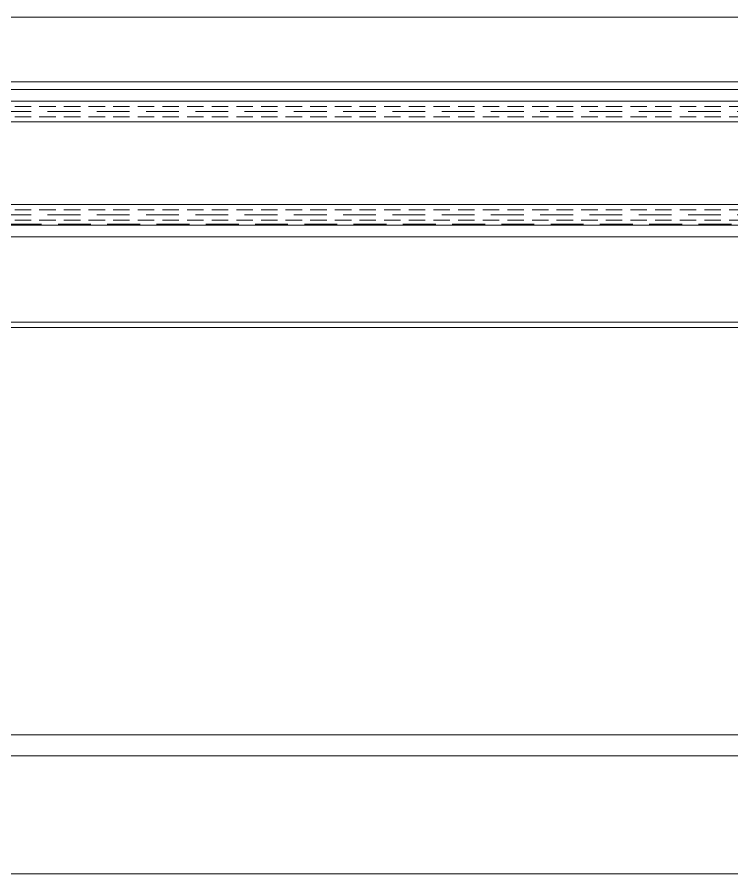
# Model space of a CAD drawing. Header units: millimetres. Extents: x -20000 to 230000, y -17405 to 24510.
# Drawn here: x 54830.7 to 54968.9, y -15062.7 to -14897.1 of the extents above; entities that cross this region are included whole.
import ezdxf

# ---------------------------------------------------------------- set-up
doc = ezdxf.new("R2010")
doc.units = ezdxf.units.MM
doc.linetypes.add('CACHE', pattern=[9.524999999999999, 6.35, -3.175])
doc.layers.get('0').update_dxf_attribs({"lineweight": 13})
for name, color, linetype, lineweight in [('1 - INTERROMPU', 253, 'CACHE', 13), ('1 - PVC', 7, 'Continuous', 13), ('1 - Vitrage', 252, 'Continuous', 13)]:
    doc.layers.add(name, color=color, linetype=linetype, lineweight=lineweight)

# ---------------------------------------------------------------- blocks, each defined once
blk = doc.blocks.new('*U214')
at = {"layer": '1 - PVC', "linetype": 'ByBlock'}
for p, q in [((6.90192354717874, -193.7999999999884), (758.0980764528213, -193.7999999999884)), ((758.0981625859131, -197.8222580300062), (6.901837414086913, -197.8222580300062)), ((14.99999999599822, -220.6576892976882), (750.0000000040018, -220.6576892976882))]:
    blk.add_line(p, q, dxfattribs=at)
blk = doc.blocks.new('*U476')
at = {"layer": '1 - PVC'}
for p, q in [((9, -1), (8.999999999999769, 538.0000693838448)), ((7.99999999999886, 532.0000693838447), (7.999999999999999, 5)), ((-51.00000000000023, 521.884088265193), (-50.99999999999999, 15.11598111865169)), ((-8.50000000000091, 18), (-8.500000000001144, 519.0000693838444)), ((-38.49999999999999, 20), (-38.50000000000023, 517.0000693838447)), ((-37.00000000000023, 517.0000693838447), (-37, 20.00000000000001))]:
    blk.add_line(p, q, dxfattribs=at)
at = {"layer": '1 - Vitrage', "linetype": 'CACHE', "ltscale": 0.5}
for p, q in [((-33.75000000000387, 530.5611941343577), (-33.7499999999909, 6.438875249488547)), ((-31.75000000000388, 530.5611941343576), (-31.74999999999091, 6.438875249488547)), ((-13.74999999999841, 530.5611941343577), (-13.74999999999272, 6.438875249488548)), ((-11.74999999999841, 530.5611941343576), (-11.74999999999272, 6.438875249488548))]:
    blk.add_line(p, q, dxfattribs=at)
at = {"layer": '1 - Vitrage', "linetype": 'CACHE'}
for p, q in [((-32.75000000000387, 530.5611941343576), (-32.7499999999909, 6.438875249488546)), ((-12.74999999999841, 530.5611941343577), (-12.74999999999272, 6.438875249488547))]:
    blk.add_line(p, q, dxfattribs=at)
at = {"layer": '1 - Vitrage'}
for points in [[(-34.75000000000387, 530.5611941343577), (-30.75000000000388, 530.5611941343577), (-30.74999999999091, 6.438875249488547), (-34.7499999999909, 6.438875249488548)], [(-10.74999999999842, 530.5611941343578), (-14.74999999999842, 530.5611941343578), (-14.74999999999272, 6.438875249488547), (-10.74999999999272, 6.438875249488546)]]:
    blk.add_lwpolyline(points, close=True, dxfattribs=at)

msp = doc.modelspace()

# ---------------------------------------------------------------- linework, layer by layer
at = {"layer": '1 - INTERROMPU'}
msp.add_line((54610.0398883314, -14937.07159325538), (55389.99991592819, -14937.07159325538), dxfattribs=at)

# ---------------------------------------------------------------- block references
msp.add_blockref('*U214', (54617.5, -14842.07159325538))
at = {"rotation": 270}
msp.add_blockref('*U476', (54731.5, -14948.07159325538), dxfattribs=at)

doc.saveas('drawing.dxf')
